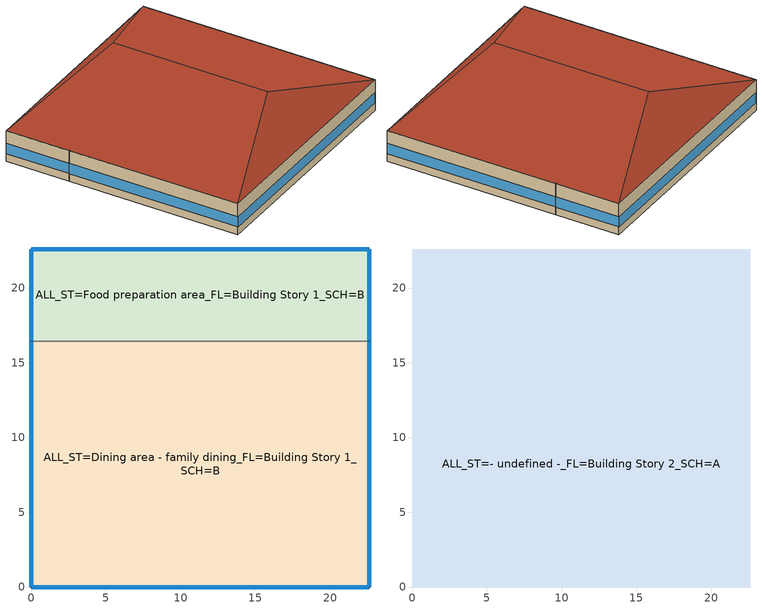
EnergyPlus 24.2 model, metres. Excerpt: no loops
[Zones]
ALL_ST=Dining area - family dining_FL=Building Story 1_SCH=B
 floor foundation (BTAP-Grnd-Floor-Mass:U-0.757_std): 22.61,16.44 22.61,0 0,0 0,16.44 z0
 wall outside (BTAP-Ext-Wall-Mass:U-0.29): 0,16.44 0,0 22.61,0 22.61,16.44 z0:3.05
 wall to ALL_ST=Food preparation area_FL=Building Story 1_SCH=B (BTAP-Int-Wall): 22.61,16.44 0,16.44 z0:3.05
 window (BTAP-Ext-FixedWindow:U=0.280 SHGC=0.600): 22.61,0.03 22.61,16.42 / 0.03,0 22.58,0 / 0,16.42 0,0.03 z0.76:1.78
ALL_ST=Food preparation area_FL=Building Story 1_SCH=B
 floor foundation (BTAP-Grnd-Floor-Mass:U-0.757_std): 22.61,22.61 22.61,16.44 0,16.44 0,22.61 z0
 wall outside (BTAP-Ext-Wall-Mass:U-0.29): 22.61,16.44 22.61,22.61 0,22.61 0,16.44 z0:3.05
 window (BTAP-Ext-FixedWindow:U=0.280 SHGC=0.600): 22.61,16.47 22.61,22.58 / 0,22.58 0,16.47 z0.76:1.79; 22.58,22.61 0.03,22.61 z0.76:1.78
ALL_ST=- undefined -_FL=Building Story 2_SCH=A
 floor to ALL_ST=Dining area - family dining_FL=Building Story 1_SCH=B (BTAP-Int-Floor): 22.61,16.44 22.61,0 0,0 0,16.44 z3.05
 floor to ALL_ST=Food preparation area_FL=Building Story 1_SCH=B (BTAP-Int-Floor): 22.61,22.61 22.61,16.44 0,16.44 0,22.61 z3.05
 roof outside (BTAP-Ext-Roof-Metal:U-0.2): 11.3,3.77,6.82 22.61,0,3.05 22.61,22.61,3.05 11.3,18.84,6.82; 11.3,18.84,6.82 22.61,22.61,3.05 0,22.61,3.05; 11.3,3.77,6.82 0,0,3.05 22.61,0,3.05; 11.3,18.84,6.82 0,22.61,3.05 0,0,3.05 11.3,3.77,6.82
[Building]
FullServiceRestaurant: North Axis {deg}=0; Terrain=City; Loads Convergence Tolerance Value {W}=0.04; Temperature Convergence Tolerance Value {deltaC}=0.2; Solar Distribution=FullInteriorAndExterior; Maximum Number of Warmup Days=25; Minimum Number of Warmup Days=6
[Site:Location]
Calgary Intl AP_AB_CAN: Latitude {deg}=51.114; Longitude {deg}=-114.02; Time Zone {hr}=-7; Elevation {m}=1084.1
[Site:GroundTemperature:BuildingSurface]
19.527, 19.502, 19.536, 19.598, 20.002, 21.64, 22.225, 22.375, 21.449, 20.121, 19.802, 19.633
[Site:GroundTemperature:Deep]
1.8, 0, -0.3, 0.2, 2.8, 5.6, 8.1, 9.9, 10.3, 9.3, 7.1, 4.4
[Site:GroundTemperature:FCfactorMethod]
January Ground Temperature {C}=5.5; February Ground Temperature {C}=-2; March Ground Temperature {C}=-4.4; April Ground Temperature {C}=-6.3; May Ground Temperature {C}=-6.3; June Ground Temperature {C}=-0.3; July Ground Temperature {C}=4.7; August Ground Temperature {C}=10.2; September Ground Temperature {C}=13.8; October Ground Temperature {C}=17; November Ground Temperature {C}=16.6; December Ground Temperature {C}=11.5
[Site:GroundTemperature:Shallow]
-4.6, -5.5, -3.9, -1.2, 5.6, 10.9, 14.5, 15.6, 13.7, 9.6, 4.1, -1
[Site:WaterMainsTemperature]
Calculation Method=Correlation; Annual Average Outdoor Air Temperature {C}=5; Maximum Difference In Monthly Average Outdoor Air Temperatures {deltaC}=23.3
[SizingPeriod:DesignDay] Day of Month=21; Dry-Bulb Temperature Range Modifier Type=DefaultMultipliers; Humidity Condition Type=Wetbulb; Barometric Pressure {Pa}=88961; Rain Indicator=No; Snow Indicator=No; Daylight Saving Time Indicator=No; Begin Environment Reset Mode=FullResetAtBeginEnvironment
Name | Month | Day Type | Maximum Dry-Bulb Temperature {C} | Daily Dry-Bulb Temperature Range {deltaC} | Wetbulb or DewPoint at Maximum Dry-Bulb {C} | Wind Speed {m/s} | Wind Direction {deg} | Solar Model Indicator | ASHRAE Clear Sky Optical Depth for Beam Irradiance (taub) | ASHRAE Clear Sky Optical Depth for Diffuse Irradiance (taud) | Sky Clearness
Calgary Intl AP Ann Clg .4% Condns DB=>MWB | 7 | SummerDesignDay | 28.5 | 12.1 | 16.1 | 4.5 | 160 | ASHRAETau | 0.339 | 2.421
Calgary Intl AP Ann Clg .4% Condns WB=>MDB | 7 | SummerDesignDay | 25.3 | 12.1 | 17.8 | 4.5 | 160 | ASHRAETau | 0.339 | 2.421
Calgary Intl AP Ann Htg 99.6% Condns DB | 1 | WinterDesignDay | -28.5 | 0 | -28.5 | 2.9 | 200 | ASHRAEClearSky |  |  | 0
[Material] Thermal Absorptance=0.9
Name | Roughness | Thickness {m} | Conductivity {W/m-K} | Density {kg/m3} | Specific Heat {J/kg-K} | Solar Absorptance | Visible Absorptance
1/2IN Gypsum 1 | Smooth | 0.0127 | 0.16 | 784.9 | 830 | 0.4 | 0.4
100mm Normalweight concrete floor 1 | MediumSmooth | 0.1016 | 2.31 | 2322 | 832 | 0.7 | 0.7
1IN Stucco 1 | Smooth | 0.0253 | 0.6918 | 1858 | 837 | 0.7 | 0.92
6 in. Normalweight Concrete Floor 1 | MediumRough | 0.1524 | 2.31 | 2322 | 832 | 0.7 | 0.7
8IN CONCRETE HW RefBldg 1 | Rough | 0.2032 | 1.311 | 2240 | 836.8 | 0.7 | 0.7
Expanded Polystyrene | MediumSmooth | 0.0363959 | 0.029 | 29 | 1210 | 0.7 | 0.7
G01 13mm gypsum board 1 | Smooth | 0.0127 | 0.16 | 800 | 1090 | 0.7 | 0.5
Metal Roof Surface 1 | Smooth | 0.0008 | 45.28 | 7824 | 500 | 0.7 | 0.7
[Material:NoMass] Roughness=Smooth; Thermal Absorptance=0.9; Solar Absorptance=0.7
Name | Thermal Resistance {m2-K/W} | Visible Absorptance
Typical Carpet Pad | 0.21648 | 0.8
Typical Insulation 2 | 3.17733 | 0.7
Typical Insulation 3 | 4.99998 | 0.7
[WindowMaterial:SimpleGlazingSystem]
SimpleGlazing:U=0.280 SHGC=0.600: U-Factor {W/m2-K}=2.8; Solar Heat Gain Coefficient=0.6; Visible Transmittance=0.21
[Construction]
BTAP-Ext-FixedWindow:U=0.280 SHGC=0.600: SimpleGlazing:U=0.280 SHGC=0.600
BTAP-Ext-Roof-Metal:U-0.2: Metal Roof Surface 1, Typical Insulation 3
BTAP-Ext-Wall-Mass:U-0.29: 1IN Stucco 1, 8IN CONCRETE HW RefBldg 1, Typical Insulation 2, 1/2IN Gypsum 1
BTAP-Grnd-Floor-Mass:U-0.757_std: 6 in. Normalweight Concrete Floor 1, Expanded Polystyrene
BTAP-Int-Floor: 100mm Normalweight concrete floor 1, Typical Carpet Pad
BTAP-Int-Wall: G01 13mm gypsum board 1, G01 13mm gypsum board 1
[Zone] Multiplier=1
Name | Part of Total Floor Area
ALL_ST=- undefined -_FL=Building Story 2_SCH=A | No
ALL_ST=Dining area - family dining_FL=Building Story 1_SCH=B; ALL_ST=Food preparation area_FL=Building Story 1_SCH=B | Yes
[Space]
Name | Zone | Volume {m3} | Space Type
attic | ALL_ST=- undefined -_FL=Building Story 2_SCH=A | 856.259 | Space Function - undefined -
Dining | ALL_ST=Dining area - family dining_FL=Building Story 1_SCH=B | 1133.39 | Space Function Dining area - family dining
Kitchen | ALL_ST=Food preparation area_FL=Building Story 1_SCH=B | 425.019 | Space Function Food preparation area
[SpaceList]
Space Function - undefined -: attic
Space Function Dining area - family dining: Dining
Space Function Food preparation area: Kitchen
[ZoneInfiltration:DesignFlowRate] Schedule=Always On Discrete; Design Flow Rate Calculation Method=Flow/ExteriorArea; Flow Rate per Exterior Surface Area {m3/s-m2}=0.00519157; Constant Term Coefficient=0; Temperature Term Coefficient=0; Velocity Term Coefficient=0.224; Velocity Squared Term Coefficient=0
Name | Zone or ZoneList or Space or SpaceList
attic Infiltration | attic
Dining Infiltration | Dining
Kitchen Infiltration | Kitchen
[Lights] Design Level Calculation Method=Watts/Area; Fraction Radiant=0.5; Fraction Visible=0.2; Fraction Replaceable=1
Name | Zone or ZoneList or Space or SpaceList | Schedule | Watts per Floor Area {W/m2}
Space Function Dining area - family dining Lights | Space Function Dining area - family dining | NECB-B-Lighting | 6.50001
Space Function Food preparation area Lights | Space Function Food preparation area | NECB-B-Occupancy-NECB-B-Lighting-0.0-0.0-0.67-Light Ruleset | 11.7
[People] Number of People Schedule=NECB-B-Occupancy; Number of People Calculation Method=People/Area; Fraction Radiant=0.3; Activity Level Schedule=NECB-Activity; Work Efficiency Schedule=Work Efficiency Schedule; Clothing Insulation Schedule=Clothing Schedule; Air Velocity Schedule=Air Velocity Schedule
Name | Zone or ZoneList or Space or SpaceList | People per Floor Area {person/m2}
Space Function Dining area - family dining People | Space Function Dining area - family dining | 0.100036
Space Function Food preparation area People | Space Function Food preparation area | 0.0500182
[ElectricEquipment] Schedule=NECB-B-Electric-Equipment; Design Level Calculation Method=Watts/Area; Fraction Radiant=0.5
Name | Zone or ZoneList or Space or SpaceList | Watts per Floor Area {W/m2}
Space Function Dining area - family dining Elec Equip | Space Function Dining area - family dining | 1.00036
Space Function Food preparation area Elec Equip | Space Function Food preparation area | 10.0036
[SurfaceProperty:ExposedFoundationPerimeter] Exposed Perimeter Calculation Method=TotalExposedPerimeter
Name | Total Exposed Perimeter {m}
Dining_Floor | 55.4941
Kitchen_Floor | 34.9407
[AvailabilityManager:NightCycle] Applicability Schedule=Always On Discrete; Control Type=CycleOnAny; Thermostat Tolerance {deltaC}=1; Cycling Run Time Control Type=FixedRunTime; Cycling Run Time {s}=3600
Name | Fan Schedule
Availability Manager Night Cycle 1 | sys_3|mixed|shr>none|sc>ccashp|sh>ccashp|ssf>cv|zh>b-e|zc>none|srf>none| Occ Sch
Availability Manager Night Cycle 2 | sys_3|mixed|shr>none|sc>ccashp|sh>ccashp|ssf>cv|zh>b-e|zc>none|srf>none| 1 Occ Sch
[Foundation:Kiva]
Bldg Kiva Foundation: Wall Height Above Grade {m}=0; Wall Depth Below Slab {m}=0
[Foundation:Kiva:Settings]
Soil Conductivity {W/m-K}=1.73; Soil Density {kg/m3}=1842; Soil Specific Heat {J/kg-K}=419; Ground Solar Absorptivity=0.9; Ground Thermal Absorptivity=0.9; Ground Surface Roughness {m}=0.03; Far-Field Width {m}=40; Deep-Ground Boundary Condition=Autoselect; Deep-Ground Depth {m}=Autocalculate; Minimum Cell Dimension {m}=0.02; Maximum Cell Growth Coefficient=1.5; Simulation Timestep=Hourly
[Schedule:Day:Interval]
NECB-B-Lighting Sun|Hol Day; NECB-B-Electric-Equipment Sun|Hol Day; NECB-B-Occupancy-NECB-B-Lighting-0.0-0.0-0.67-Sun|Hol-Light Day: No, 02:00, 0.5, 10:00, 0.1, 11:00, 0.5, 23:00, 0.9, 24:00, 0.5
NECB-B-Lighting Default|Wkdy Day; NECB-B-Lighting Sat Day; NECB-B-Lighting Default; NECB-B-Electric-Equipment Default|Wkdy Day; NECB-B-Electric-Equipment Sat Day; NECB-B-Electric-Equipment Default; NECB-B-Occupancy-NECB-B-Lighting-0.0-0.0-0.67-Default|Wkdy-Light Day; NECB-B-Occupancy-NECB-B-Lighting-0.0-0.0-0.67-Sat-Light Day; NECB-B-Occupancy-NECB-B-Lighting-0.0-0.0-0.67-Light Default: No, 01:00, 0.9, 02:00, 0.5, 09:00, 0.1, 10:00, 0.5, 11:00, 0.7, 24:00, 0.9
NECB-B-Occupancy Sun|Hol Day: No, 01:00, 0.1, 02:00, 0.3, 10:00, 0, 11:00, 0.1, 12:00, 0.4, 14:00, 0.5, 15:00, 0.4, 18:00, 0.2, 19:00, 0.5, 21:00, 0.7, 22:00, 0.5, 23:00, 0.3, 24:00, 0.1
NECB-B-Occupancy Default|Wkdy Day; NECB-B-Occupancy Default: No, 01:00, 0.3, 02:00, 0.1, 09:00, 0, 10:00, 0.1, 11:00, 0.2, 12:00, 0.5, 13:00, 0.9, 14:00, 0.8, 15:00, 0.5, 17:00, 0.2, 18:00, 0.3, 19:00, 0.6, 22:00, 0.9, 23:00, 0.6, 24:00, 0.4
NECB-B-Occupancy Sat Day: No, 01:00, 0.5, 02:00, 0.3, 09:00, 0, 10:00, 0.1, 11:00, 0.2, 12:00, 0.5, 13:00, 0.9, 14:00, 0.8, 15:00, 0.5, 17:00, 0.2, 18:00, 0.3, 19:00, 0.6, 22:00, 0.9, 24:00, 0.6
NECB-Activity Default; NECB-Activity Summer Design Day; NECB-Activity Winter Design Day: No, 24:00, 130
Work Efficiency Schedule Default: No, 24:00, 0
Clothing Schedule Default Winter Clothes; sys_3|mixed|shr>none|sc>ccashp|sh>ccashp|ssf>cv|zh>b-e|zc>none|srf>none| Occ Sch Summer Design Day; sys_3|mixed|shr>none|sc>ccashp|sh>ccashp|ssf>cv|zh>b-e|zc>none|srf>none| Occ Sch Winter Design Day; sys_3|mixed|shr>none|sc>ccashp|sh>ccashp|ssf>cv|zh>b-e|zc>none|srf>none| 1 Occ Sch Summer Design Day; sys_3|mixed|shr>none|sc>ccashp|sh>ccashp|ssf>cv|zh>b-e|zc>none|srf>none| 1 Occ Sch Winter Design Day: No, 24:00, 1
Air Velocity Schedule Default: No, 24:00, 0.2
Schedule Day 6; Schedule Day 8: No, 01:00, 0, 02:00, 1, 11:00, 0, 23:00, 1, 24:00, 0
sys_3|mixed|shr>none|sc>ccashp|sh>ccashp|ssf>cv|zh>b-e|zc>none|srf>none| Occ Sch Default; sys_3|mixed|shr>none|sc>ccashp|sh>ccashp|ssf>cv|zh>b-e|zc>none|srf>none| 1 Occ Sch Default: No, 01:00, 1, 10:00, 0, 24:00, 1
Schedule Day 5; Schedule Day 7: No, 02:00, 1, 10:00, 0, 24:00, 1
[Schedule:Week:Daily]
NECB-B-Lighting Week Rule - Jan1-Dec31: NECB-B-Lighting Sun|Hol Day, NECB-B-Lighting Default|Wkdy Day, NECB-B-Lighting Default|Wkdy Day, NECB-B-Lighting Default|Wkdy Day, NECB-B-Lighting Default|Wkdy Day, NECB-B-Lighting Default|Wkdy Day, NECB-B-Lighting Sat Day, NECB-B-Lighting Default, NECB-B-Lighting Default, NECB-B-Lighting Default, NECB-B-Lighting Default, NECB-B-Lighting Default
NECB-B-Occupancy Week Rule - Jan1-Dec31: NECB-B-Occupancy Sun|Hol Day, NECB-B-Occupancy Default|Wkdy Day, NECB-B-Occupancy Default|Wkdy Day, NECB-B-Occupancy Default|Wkdy Day, NECB-B-Occupancy Default|Wkdy Day, NECB-B-Occupancy Default|Wkdy Day, NECB-B-Occupancy Sat Day, NECB-B-Occupancy Default, NECB-B-Occupancy Default, NECB-B-Occupancy Default, NECB-B-Occupancy Default, NECB-B-Occupancy Default
NECB-Activity Week Rule - Jan1-Dec31: NECB-Activity Default, NECB-Activity Default, NECB-Activity Default, NECB-Activity Default, NECB-Activity Default, NECB-Activity Default, NECB-Activity Default, NECB-Activity Default, NECB-Activity Summer Design Day, NECB-Activity Winter Design Day, NECB-Activity Default, NECB-Activity Default
Work Efficiency Schedule Week Rule - Jan1-Dec31: Work Efficiency Schedule Default, Work Efficiency Schedule Default, Work Efficiency Schedule Default, Work Efficiency Schedule Default, Work Efficiency Schedule Default, Work Efficiency Schedule Default, Work Efficiency Schedule Default, Work Efficiency Schedule Default, Work Efficiency Schedule Default, Work Efficiency Schedule Default, Work Efficiency Schedule Default, Work Efficiency Schedule Default
Clothing Schedule Week Rule - Jan1-Dec31: Clothing Schedule Default Winter Clothes, Clothing Schedule Default Winter Clothes, Clothing Schedule Default Winter Clothes, Clothing Schedule Default Winter Clothes, Clothing Schedule Default Winter Clothes, Clothing Schedule Default Winter Clothes, Clothing Schedule Default Winter Clothes, Clothing Schedule Default Winter Clothes, Clothing Schedule Default Winter Clothes, Clothing Schedule Default Winter Clothes, Clothing Schedule Default Winter Clothes, Clothing Schedule Default Winter Clothes
Air Velocity Schedule Week Rule - Jan1-Dec31: Air Velocity Schedule Default, Air Velocity Schedule Default, Air Velocity Schedule Default, Air Velocity Schedule Default, Air Velocity Schedule Default, Air Velocity Schedule Default, Air Velocity Schedule Default, Air Velocity Schedule Default, Air Velocity Schedule Default, Air Velocity Schedule Default, Air Velocity Schedule Default, Air Velocity Schedule Default
NECB-B-Electric-Equipment Week Rule - Jan1-Dec31: NECB-B-Electric-Equipment Sun|Hol Day, NECB-B-Electric-Equipment Default|Wkdy Day, NECB-B-Electric-Equipment Default|Wkdy Day, NECB-B-Electric-Equipment Default|Wkdy Day, NECB-B-Electric-Equipment Default|Wkdy Day, NECB-B-Electric-Equipment Default|Wkdy Day, NECB-B-Electric-Equipment Sat Day, NECB-B-Electric-Equipment Default, NECB-B-Electric-Equipment Default, NECB-B-Electric-Equipment Default, NECB-B-Electric-Equipment Default, NECB-B-Electric-Equipment Default
sys_3|mixed|shr>none|sc>ccashp|sh>ccashp|ssf>cv|zh>b-e|zc>none|srf>none| Occ Sch Week Rule - Jan1-Dec31: Schedule Day 6, sys_3|mixed|shr>none|sc>ccashp|sh>ccashp|ssf>cv|zh>b-e|zc>none|srf>none| Occ Sch Default, sys_3|mixed|shr>none|sc>ccashp|sh>ccashp|ssf>cv|zh>b-e|zc>none|srf>none| Occ Sch Default, sys_3|mixed|shr>none|sc>ccashp|sh>ccashp|ssf>cv|zh>b-e|zc>none|srf>none| Occ Sch Default, sys_3|mixed|shr>none|sc>ccashp|sh>ccashp|ssf>cv|zh>b-e|zc>none|srf>none| Occ Sch Default, sys_3|mixed|shr>none|sc>ccashp|sh>ccashp|ssf>cv|zh>b-e|zc>none|srf>none| Occ Sch Default, Schedule Day 5, sys_3|mixed|shr>none|sc>ccashp|sh>ccashp|ssf>cv|zh>b-e|zc>none|srf>none| Occ Sch Default, sys_3|mixed|shr>none|sc>ccashp|sh>ccashp|ssf>cv|zh>b-e|zc>none|srf>none| Occ Sch Summer Design Day, sys_3|mixed|shr>none|sc>ccashp|sh>ccashp|ssf>cv|zh>b-e|zc>none|srf>none| Occ Sch Winter Design Day, sys_3|mixed|shr>none|sc>ccashp|sh>ccashp|ssf>cv|zh>b-e|zc>none|srf>none| Occ Sch Default, sys_3|mixed|shr>none|sc>ccashp|sh>ccashp|ssf>cv|zh>b-e|zc>none|srf>none| Occ Sch Default
NECB-B-Occupancy-NECB-B-Lighting-0.0-0.0-0.67-Light Ruleset Week Rule - Jan1-Dec31: NECB-B-Occupancy-NECB-B-Lighting-0.0-0.0-0.67-Sun|Hol-Light Day, NECB-B-Occupancy-NECB-B-Lighting-0.0-0.0-0.67-Default|Wkdy-Light Day, NECB-B-Occupancy-NECB-B-Lighting-0.0-0.0-0.67-Default|Wkdy-Light Day, NECB-B-Occupancy-NECB-B-Lighting-0.0-0.0-0.67-Default|Wkdy-Light Day, NECB-B-Occupancy-NECB-B-Lighting-0.0-0.0-0.67-Default|Wkdy-Light Day, NECB-B-Occupancy-NECB-B-Lighting-0.0-0.0-0.67-Default|Wkdy-Light Day, NECB-B-Occupancy-NECB-B-Lighting-0.0-0.0-0.67-Sat-Light Day, NECB-B-Occupancy-NECB-B-Lighting-0.0-0.0-0.67-Light Default, NECB-B-Occupancy-NECB-B-Lighting-0.0-0.0-0.67-Light Default, NECB-B-Occupancy-NECB-B-Lighting-0.0-0.0-0.67-Light Default, NECB-B-Occupancy-NECB-B-Lighting-0.0-0.0-0.67-Light Default, NECB-B-Occupancy-NECB-B-Lighting-0.0-0.0-0.67-Light Default
sys_3|mixed|shr>none|sc>ccashp|sh>ccashp|ssf>cv|zh>b-e|zc>none|srf>none| 1 Occ Sch Week Rule - Jan1-Dec31: Schedule Day 8, sys_3|mixed|shr>none|sc>ccashp|sh>ccashp|ssf>cv|zh>b-e|zc>none|srf>none| 1 Occ Sch Default, sys_3|mixed|shr>none|sc>ccashp|sh>ccashp|ssf>cv|zh>b-e|zc>none|srf>none| 1 Occ Sch Default, sys_3|mixed|shr>none|sc>ccashp|sh>ccashp|ssf>cv|zh>b-e|zc>none|srf>none| 1 Occ Sch Default, sys_3|mixed|shr>none|sc>ccashp|sh>ccashp|ssf>cv|zh>b-e|zc>none|srf>none| 1 Occ Sch Default, sys_3|mixed|shr>none|sc>ccashp|sh>ccashp|ssf>cv|zh>b-e|zc>none|srf>none| 1 Occ Sch Default, Schedule Day 7, sys_3|mixed|shr>none|sc>ccashp|sh>ccashp|ssf>cv|zh>b-e|zc>none|srf>none| 1 Occ Sch Default, sys_3|mixed|shr>none|sc>ccashp|sh>ccashp|ssf>cv|zh>b-e|zc>none|srf>none| 1 Occ Sch Summer Design Day, sys_3|mixed|shr>none|sc>ccashp|sh>ccashp|ssf>cv|zh>b-e|zc>none|srf>none| 1 Occ Sch Winter Design Day, sys_3|mixed|shr>none|sc>ccashp|sh>ccashp|ssf>cv|zh>b-e|zc>none|srf>none| 1 Occ Sch Default, sys_3|mixed|shr>none|sc>ccashp|sh>ccashp|ssf>cv|zh>b-e|zc>none|srf>none| 1 Occ Sch Default
[Schedule:Year]
NECB-B-Lighting: NECB-B-Lighting Week Rule - Jan1-Dec31, 1, 1, 12, 31
NECB-B-Occupancy: NECB-B-Occupancy Week Rule - Jan1-Dec31, 1, 1, 12, 31
NECB-Activity: NECB-Activity Week Rule - Jan1-Dec31, 1, 1, 12, 31
Work Efficiency Schedule: Work Efficiency Schedule Week Rule - Jan1-Dec31, 1, 1, 12, 31
Clothing Schedule: Clothing Schedule Week Rule - Jan1-Dec31, 1, 1, 12, 31
Air Velocity Schedule: Air Velocity Schedule Week Rule - Jan1-Dec31, 1, 1, 12, 31
NECB-B-Electric-Equipment: NECB-B-Electric-Equipment Week Rule - Jan1-Dec31, 1, 1, 12, 31
sys_3|mixed|shr>none|sc>ccashp|sh>ccashp|ssf>cv|zh>b-e|zc>none|srf>none| Occ Sch: sys_3|mixed|shr>none|sc>ccashp|sh>ccashp|ssf>cv|zh>b-e|zc>none|srf>none| Occ Sch Week Rule - Jan1-Dec31, 1, 1, 12, 31
NECB-B-Occupancy-NECB-B-Lighting-0.0-0.0-0.67-Light Ruleset: NECB-B-Occupancy-NECB-B-Lighting-0.0-0.0-0.67-Light Ruleset Week Rule - Jan1-Dec31, 1, 1, 12, 31
sys_3|mixed|shr>none|sc>ccashp|sh>ccashp|ssf>cv|zh>b-e|zc>none|srf>none| 1 Occ Sch: sys_3|mixed|shr>none|sc>ccashp|sh>ccashp|ssf>cv|zh>b-e|zc>none|srf>none| 1 Occ Sch Week Rule - Jan1-Dec31, 1, 1, 12, 31
[Schedule:Constant]
Always On Discrete: Hourly Value=1
